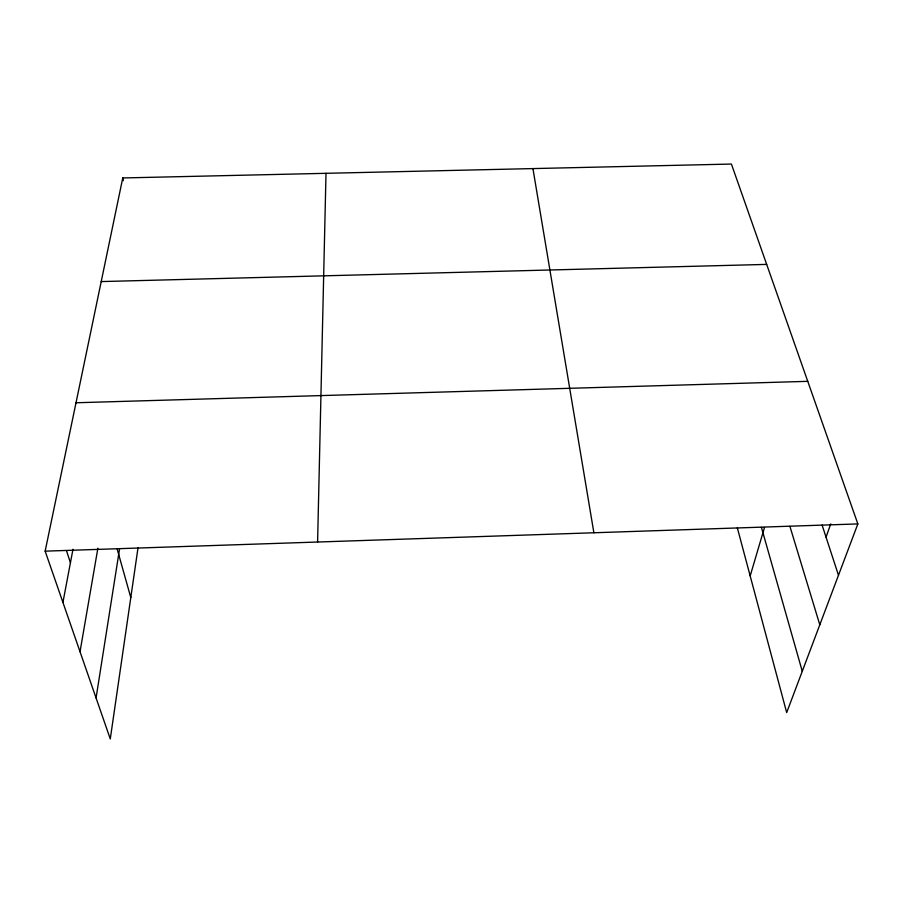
<?xml version="1.0" encoding="UTF-8"?>
<svg xmlns="http://www.w3.org/2000/svg" width="903" height="903" viewBox="0 0 903 903"><rect width="100%" height="100%" fill="white"/><g stroke="black" fill="none" stroke-linecap="round" stroke-linejoin="round"><path stroke-width="1.35" d="M317.596 542.026L326.006 173.32M138.001 547.94L110.279 738.947L45.15 551.157L122.763 177.959L731.419 164.053L857.85 523.921L786.682 712.591L737.333 527.849M96.068 697.963L119.557 548.9M80.028 651.74L97.885 548.211M62.928 602.414L72.974 549.295M750.179 575.911L764.491 527.521M826.042 537.161L830.737 523.887M45.15 551.157L857.85 523.921M76.01 402.761L807.756 381.337M101.215 281.578L766.67 264.398M822.102 525.083L838.481 575.267M66.529 550.807L70.434 562.75M789.911 526.37L819.8 624.786M761.421 527.386L802.259 671.29M117.209 549.216L130.8 597.538M122.763 177.959L123.327 180.69M532.928 168.59L593.881 532.77"/></g></svg>
